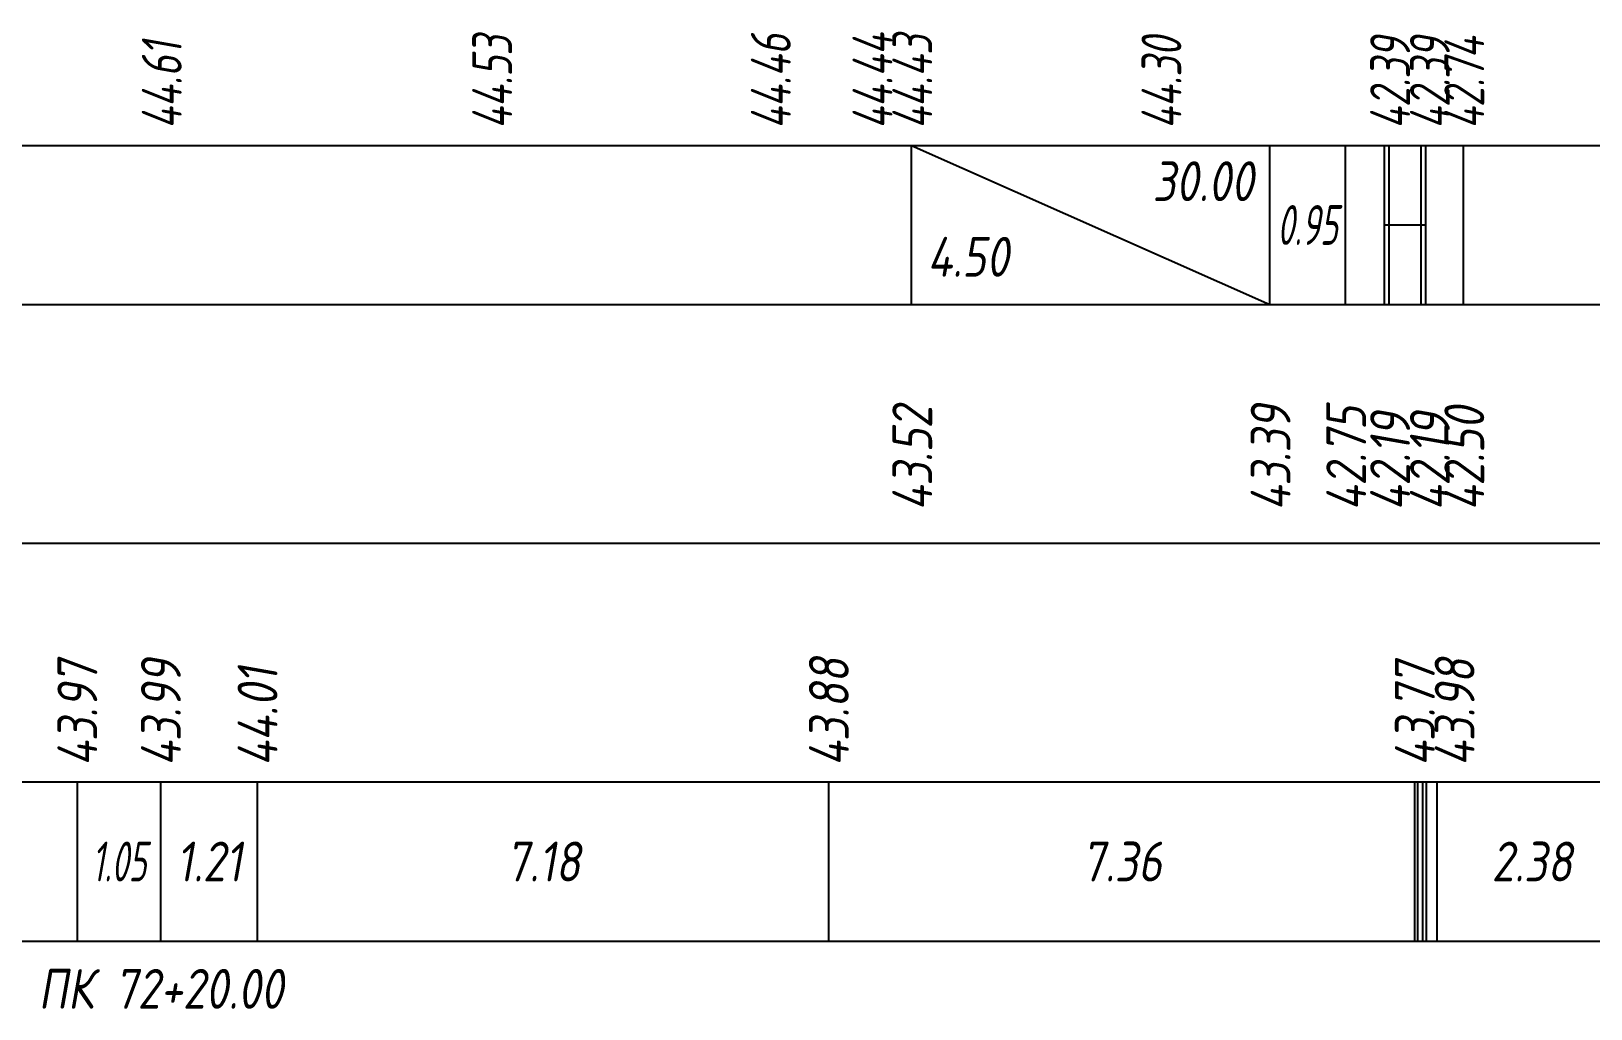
# Model space of a CAD drawing. Extents: x -717 to 1451, y -133302 to 233.
# Drawn here: x -275.5 to -177.6, y -113906.7 to -113845.2 of the extents above; entities that cross this region are included whole.
import ezdxf
from ezdxf.enums import TextEntityAlignment as Align

# ---------------------------------------------------------------- set-up
doc = ezdxf.new("R2010")
doc.units = 0
for name, color, linetype in [('Код_510', 7, 'Continuous'), ('Код_514', 1, 'Continuous'), ('Код_516', 1, 'Continuous'), ('Подписи поперечников', 7, 'Continuous'), ('Таблица', 7, 'Continuous')]:
    doc.layers.add(name, color=color, linetype=linetype)
doc.styles.add('М', font='romand.shx', dxfattribs={"width": 0.8, "oblique": 10, "height": 2.5})

msp = doc.modelspace()

# ---------------------------------------------------------------- linework, layer by layer
at = {"layer": 'Код_510'}
for p, q in [((-272.632, -113902.413), (-272.632, -113892.413)), ((-267.385, -113902.413), (-267.385, -113892.413)), ((-261.315, -113902.413), (-261.315, -113892.413)), ((-225.435, -113902.413), (-225.435, -113892.413)), ((-188.638, -113902.413), (-188.638, -113892.413)), ((-188.442, -113902.413), (-188.442, -113892.413)), ((-188.138, -113902.413), (-188.138, -113892.413)), ((-187.899, -113902.413), (-187.899, -113892.413)), ((-187.233, -113902.413), (-187.233, -113892.413))]:
    msp.add_line(p, q, dxfattribs=at)
at = {"layer": 'Код_516'}
for p, q in [((-220.253, -113862.413), (-220.253, -113852.413)), ((-220.253, -113852.413), (-197.751, -113862.413)), ((-197.751, -113862.413), (-197.751, -113852.413)), ((-193.002, -113862.413), (-193.002, -113852.413)), ((-193.002, -113862.413), (-193.002, -113852.413)), ((-190.548, -113862.413), (-190.548, -113852.413)), ((-190.245, -113862.413), (-190.245, -113852.413)), ((-188.245, -113862.413), (-188.245, -113852.413)), ((-187.943, -113862.413), (-187.943, -113852.413)), ((-185.586, -113862.413), (-185.586, -113852.413)), ((-190.548, -113857.413), (-190.245, -113857.413)), ((-190.245, -113857.413), (-188.245, -113857.413)), ((-188.245, -113857.413), (-187.943, -113857.413))]:
    msp.add_line(p, q, dxfattribs=at)
at = {"layer": 'Таблица'}
for p, q in [((-361.115, -113852.413), (-160.532, -113852.413)), ((-361.17, -113862.413), (-160.586, -113862.413)), ((-361.17, -113877.413), (-160.586, -113877.413)), ((-361.17, -113892.413), (-160.586, -113892.413)), ((-361.17, -113902.413), (-160.586, -113902.413))]:
    msp.add_line(p, q, dxfattribs=at)

# ---------------------------------------------------------------- texts
at = {"layer": 'Код_510', "style": 'М', "oblique": 10, "width": 0.8}
for s, p in [('43.97', (-272.632, -113891.413)), ('43.99', (-267.385, -113891.413)), ('44.01', (-261.315, -113891.413)), ('43.88', (-225.435, -113891.413)), ('43.77', (-188.638, -113891.413)), ('43.98', (-186.138, -113891.413))]:
    msp.add_text(s, height=2.5, rotation=90, dxfattribs=at).set_placement(p, align=Align.MIDDLE_LEFT)
at = {"layer": 'Код_510', "style": 'М', "oblique": 10}
for s, width, p in [('1.05', 0.6, (-270.009, -113897.413)), ('1.21', 0.8, (-264.35, -113897.413)), ('7.18', 0.8, (-243.375, -113897.413)), ('7.36', 0.8, (-207.037, -113897.413)), ('2.38', 0.8, (-181.285, -113897.413))]:
    msp.add_text(s, height=2.5, dxfattribs=dict(at, width=width)).set_placement(p, align=Align.MIDDLE_CENTER)
at = {"layer": 'Код_514', "style": 'М', "oblique": 10, "width": 0.7}
for s, p in [('44.61', (-267.331, -113851.374)), ('44.53', (-246.581, -113851.374)), ('44.46', (-229.081, -113851.374)), ('44.44', (-222.699, -113851.374)), ('44.43', (-220.199, -113851.374)), ('44.30', (-204.552, -113851.374)), ('42.39', (-190.191, -113851.374)), ('42.39', (-187.691, -113851.374)), ('42.74', (-185.532, -113851.374))]:
    msp.add_text(s, height=2.5, rotation=90, dxfattribs=at).set_placement(p, align=Align.MIDDLE_LEFT)
at = {"layer": 'Код_516', "style": 'М', "oblique": 10, "width": 0.8}
msp.add_text('30.00', height=2.5, dxfattribs=at).set_placement((-198.751, -113853.413), align=Align.TOP_RIGHT)
at = {"layer": 'Код_516', "style": 'М', "oblique": 10, "width": 0.6}
msp.add_text('0.95', height=2.5, dxfattribs=at).set_placement((-195.376, -113857.413), align=Align.MIDDLE_CENTER)
at = {"layer": 'Код_516', "style": 'М', "oblique": 10, "width": 0.8}
msp.add_text('4.50', height=2.5, dxfattribs=at).set_placement((-219.253, -113861.413), align=Align.BOTTOM_LEFT)
for s, p in [('43.52', (-220.199, -113875.363)), ('43.39', (-197.696, -113875.363)), ('42.75', (-192.948, -113875.363)), ('42.19', (-190.191, -113875.363)), ('42.19', (-187.691, -113875.363)), ('42.50', (-185.532, -113875.363))]:
    msp.add_text(s, height=2.5, rotation=90, dxfattribs=at).set_placement(p, align=Align.MIDDLE_LEFT)
at = {"layer": 'Подписи поперечников', "style": 'М', "oblique": 10, "width": 0.8}
msp.add_text('ПК 72+20.00', height=2.5, dxfattribs=at).set_placement((-267.385, -113907.413), align=Align.BOTTOM_CENTER)

doc.saveas('drawing.dxf')
